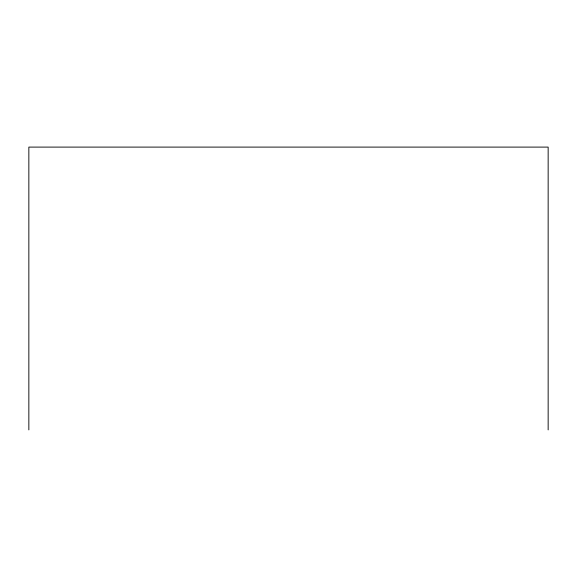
<?xml version="1.0" encoding="UTF-8"?>
<svg xmlns="http://www.w3.org/2000/svg" width="577" height="577" viewBox="0 0 577 577"><rect width="100%" height="100%" fill="white"/><g stroke="black" fill="none" stroke-linecap="round" stroke-linejoin="round"><path stroke-width="0.87" d="M548.15 429.901L548.15 147.099L28.85 147.099L28.85 429.901"/></g></svg>
